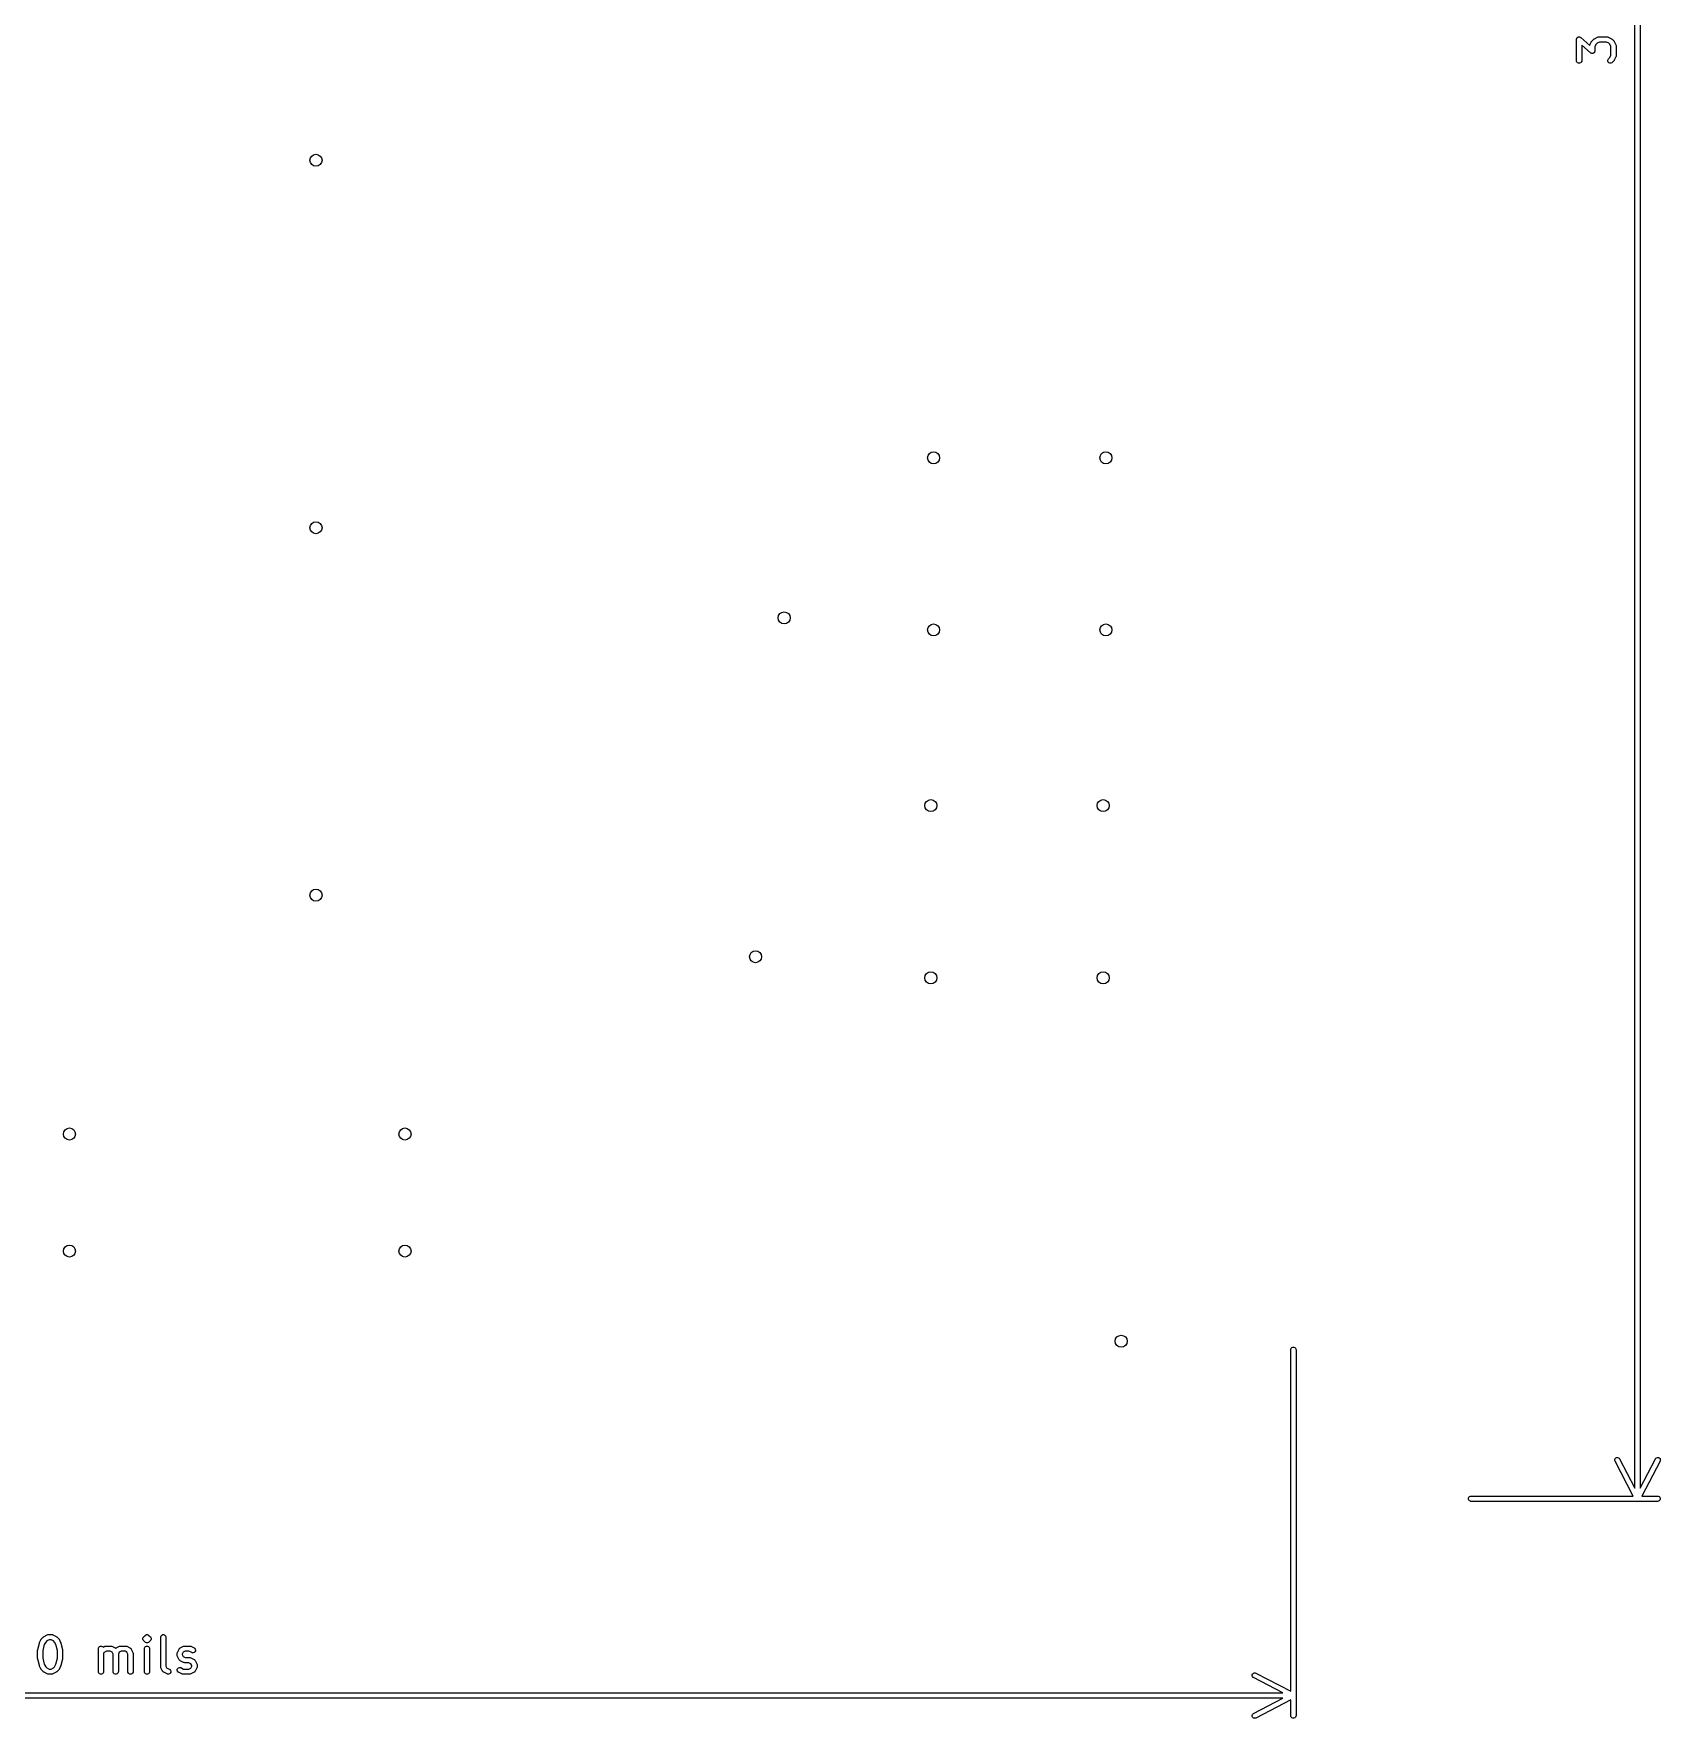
# Model space of a CAD drawing. Extents: x -0.32 to 3.42, y -0.03 to 3.8.
# Drawn here: x 1.557 to 3.416, y -0.031 to 1.895 of the extents above; entities that cross this region are included whole.
import ezdxf

# ---------------------------------------------------------------- set-up
doc = ezdxf.new("R2010")
doc.units = 0
doc.header["$MEASUREMENT"] = 0
doc.layers.add('BLACK', color=7, linetype='CONTINUOUS')

msp = doc.modelspace()

# ---------------------------------------------------------------- linework, layer by layer
at = {"layer": 'BLACK', "linetype": 'CONTINUOUS'}
for p, q in [((3.387, 0.2321), (3.387, 3.7879)), ((3.393, 3.7879), (3.393, 0.2321)), ((3.3203, 1.8885), (3.3204, 1.8886)), ((3.3203, 1.8884), (3.3203, 1.8885)), ((3.3203, 1.8881), (3.3203, 1.8884)), ((3.3203, 1.8638), (3.3203, 1.8881)), ((3.3204, 1.8887), (3.3205, 1.8892)), ((3.3204, 1.8886), (3.3204, 1.8887)), ((3.3205, 1.8892), (3.3207, 1.8896)), ((3.3207, 1.8896), (3.3208, 1.8897)), ((3.3208, 1.8898), (3.3211, 1.8901)), ((3.3208, 1.8897), (3.3208, 1.8898)), ((3.3211, 1.8901), (3.3215, 1.8905)), ((3.3215, 1.8905), (3.3216, 1.8906)), ((3.3215, 1.8905), (3.3215, 1.8905)), ((3.3216, 1.8906), (3.3221, 1.8908)), ((3.3221, 1.8908), (3.3225, 1.891)), ((3.3225, 1.891), (3.3226, 1.891)), ((3.3226, 1.891), (3.3227, 1.891)), ((3.3227, 1.891), (3.3232, 1.891)), ((3.3232, 1.891), (3.3236, 1.8911)), ((3.3236, 1.8911), (3.3237, 1.891)), ((3.3237, 1.891), (3.3238, 1.891)), ((3.3238, 1.891), (3.3243, 1.8909)), ((3.3243, 1.8909), (3.3247, 1.8907)), ((3.3247, 1.8907), (3.3248, 1.8906)), ((3.3248, 1.8906), (3.3249, 1.8906)), ((3.3249, 1.8906), (3.325, 1.8905)), ((3.325, 1.8905), (3.3252, 1.8904)), ((3.3252, 1.8904), (3.3354, 1.8814)), ((3.338, 1.8865), (3.3399, 1.8884)), ((3.3399, 1.8884), (3.3401, 1.8885)), ((3.3401, 1.8885), (3.3402, 1.8886)), ((3.3402, 1.8886), (3.3403, 1.8887)), ((3.3403, 1.8887), (3.3404, 1.8887)), ((3.3404, 1.8888), (3.3407, 1.8889)), ((3.3404, 1.8887), (3.3404, 1.8888)), ((3.3407, 1.8889), (3.3444, 1.8908)), ((3.3444, 1.8908), (3.345, 1.891)), ((3.345, 1.891), (3.3451, 1.891)), ((3.3451, 1.891), (3.3452, 1.891)), ((3.3452, 1.891), (3.3458, 1.8911)), ((3.3458, 1.8911), (3.3551, 1.8911)), ((3.3551, 1.8911), (3.3557, 1.891)), ((3.3557, 1.891), (3.3558, 1.891)), ((3.3558, 1.891), (3.3559, 1.891)), ((3.3559, 1.891), (3.3565, 1.8908)), ((3.3565, 1.8908), (3.3602, 1.8889)), ((3.3602, 1.8889), (3.3604, 1.8888)), ((3.3604, 1.8888), (3.3605, 1.8887)), ((3.3605, 1.8887), (3.3606, 1.8887)), ((3.3606, 1.8887), (3.3607, 1.8886)), ((3.3607, 1.8886), (3.3607, 1.8885)), ((3.3607, 1.8885), (3.361, 1.8884)), ((3.361, 1.8884), (3.3628, 1.8865)), ((3.3363, 1.8728), (3.3262, 1.8816)), ((3.3262, 1.8816), (3.3262, 1.8638)), ((3.3354, 1.8814), (3.3356, 1.882)), ((3.3356, 1.882), (3.3375, 1.8857)), ((3.3366, 1.8726), (3.3363, 1.8728)), ((3.3367, 1.8725), (3.3366, 1.8726)), ((3.3366, 1.8726), (3.3366, 1.8726)), ((3.3368, 1.8725), (3.3367, 1.8725)), ((3.3372, 1.8723), (3.3368, 1.8725)), ((3.3377, 1.8721), (3.3372, 1.8723)), ((3.3375, 1.8857), (3.3376, 1.886)), ((3.3376, 1.886), (3.3377, 1.886)), ((3.3377, 1.8861), (3.3378, 1.8862)), ((3.3377, 1.886), (3.3377, 1.8861)), ((3.3378, 1.8721), (3.3377, 1.8721)), ((3.3378, 1.8862), (3.3379, 1.8863)), ((3.3379, 1.8721), (3.3378, 1.8721)), ((3.3379, 1.8863), (3.338, 1.8865)), ((3.3384, 1.8721), (3.3379, 1.8721)), ((3.3388, 1.8721), (3.3384, 1.8721)), ((3.3389, 1.8722), (3.3388, 1.8721)), ((3.339, 1.8722), (3.3389, 1.8722)), ((3.3395, 1.8724), (3.339, 1.8722)), ((3.3399, 1.8726), (3.3395, 1.8724)), ((3.34, 1.8726), (3.3399, 1.8726)), ((3.3401, 1.8727), (3.34, 1.8726)), ((3.3404, 1.873), (3.3401, 1.8727)), ((3.3407, 1.8734), (3.3404, 1.873)), ((3.3408, 1.8735), (3.3407, 1.8734)), ((3.341, 1.874), (3.3408, 1.8735)), ((3.3408, 1.8735), (3.3408, 1.8735)), ((3.3412, 1.8744), (3.341, 1.874)), ((3.3426, 1.8826), (3.3412, 1.8799)), ((3.3412, 1.8799), (3.3412, 1.875)), ((3.3412, 1.875), (3.3412, 1.8747)), ((3.3412, 1.8747), (3.3412, 1.8746)), ((3.3412, 1.8746), (3.3412, 1.8746)), ((3.3412, 1.8746), (3.3412, 1.8744)), ((3.3438, 1.8838), (3.3426, 1.8826)), ((3.3465, 1.8852), (3.3438, 1.8838)), ((3.3544, 1.8852), (3.3465, 1.8852)), ((3.3571, 1.8838), (3.3544, 1.8852)), ((3.3583, 1.8826), (3.3571, 1.8838)), ((3.3597, 1.8799), (3.3583, 1.8826)), ((3.3583, 1.8674), (3.3597, 1.8701)), ((3.3597, 1.8701), (3.3597, 1.8799)), ((3.3628, 1.8865), (3.363, 1.8863)), ((3.363, 1.8863), (3.3631, 1.8862)), ((3.3631, 1.8862), (3.3631, 1.8861)), ((3.3631, 1.8861), (3.3632, 1.886)), ((3.3632, 1.886), (3.3632, 1.886)), ((3.3632, 1.886), (3.3634, 1.8857)), ((3.3634, 1.8857), (3.3653, 1.882)), ((3.3653, 1.8681), (3.3634, 1.8643)), ((3.3653, 1.882), (3.3655, 1.8814)), ((3.3655, 1.8686), (3.3653, 1.8681)), ((3.3655, 1.8814), (3.3655, 1.8813)), ((3.3655, 1.8813), (3.3655, 1.8812)), ((3.3655, 1.8812), (3.3656, 1.8806)), ((3.3656, 1.8694), (3.3655, 1.8688)), ((3.3655, 1.8688), (3.3655, 1.8687)), ((3.3655, 1.8687), (3.3655, 1.8686)), ((3.3656, 1.8806), (3.3656, 1.8694)), ((3.3204, 1.8632), (3.3203, 1.8638)), ((3.3208, 1.8621), (3.3204, 1.8632)), ((3.3216, 1.8613), (3.3208, 1.8621)), ((3.3227, 1.8609), (3.3216, 1.8613)), ((3.3238, 1.8609), (3.3227, 1.8609)), ((3.3249, 1.8613), (3.3238, 1.8609)), ((3.3257, 1.8621), (3.3249, 1.8613)), ((3.3262, 1.8632), (3.3257, 1.8621)), ((3.3262, 1.8638), (3.3262, 1.8632)), ((3.356, 1.8643), (3.3564, 1.8654)), ((3.356, 1.8632), (3.356, 1.8643)), ((3.3564, 1.8621), (3.356, 1.8632)), ((3.3564, 1.8654), (3.3568, 1.8659)), ((3.3572, 1.8613), (3.3564, 1.8621)), ((3.3568, 1.8659), (3.3583, 1.8674)), ((3.3583, 1.8609), (3.3572, 1.8613)), ((3.3595, 1.8609), (3.3583, 1.8609)), ((3.3605, 1.8613), (3.3595, 1.8609)), ((3.361, 1.8617), (3.3605, 1.8613)), ((3.3628, 1.8636), (3.361, 1.8617)), ((3.363, 1.8638), (3.3628, 1.8636)), ((3.3631, 1.8638), (3.363, 1.8638)), ((3.3632, 1.864), (3.3631, 1.8639)), ((3.3631, 1.8639), (3.3631, 1.8638)), ((3.3634, 1.8643), (3.3632, 1.8641)), ((3.3632, 1.8641), (3.3632, 1.864)), ((2.9939, 0.3903), (2.994, 0.3909)), ((2.9939, -0.0001), (2.9939, 0.3903)), ((2.994, 0.3909), (2.9944, 0.392)), ((2.9944, 0.392), (2.9952, 0.3928)), ((2.9952, 0.3928), (2.9963, 0.3932)), ((2.9963, 0.3932), (2.9974, 0.3932)), ((2.9974, 0.3932), (2.9985, 0.3928)), ((2.9985, 0.3928), (2.9993, 0.392)), ((2.9993, 0.392), (2.9997, 0.3909)), ((2.9997, 0.3909), (2.9998, 0.3903)), ((2.9998, 0.3903), (2.9998, -0.0281)), ((3.364, 0.2647), (3.3643, 0.2658)), ((3.3641, 0.2635), (3.364, 0.2647)), ((3.3643, 0.263), (3.3641, 0.2635)), ((3.3643, 0.2658), (3.3651, 0.2667)), ((3.3851, 0.223), (3.3643, 0.263)), ((3.3651, 0.2667), (3.3661, 0.2672)), ((3.3661, 0.2672), (3.3672, 0.2673)), ((3.3672, 0.2673), (3.3683, 0.2669)), ((3.3683, 0.2669), (3.3692, 0.2662)), ((3.3692, 0.2662), (3.3695, 0.2657)), ((3.3695, 0.2657), (3.387, 0.2321)), ((3.393, 0.2321), (3.4105, 0.2657)), ((3.4157, 0.263), (3.3949, 0.223)), ((3.4105, 0.2657), (3.4108, 0.2662)), ((3.4108, 0.2662), (3.4117, 0.2669)), ((3.4117, 0.2669), (3.4128, 0.2673)), ((3.4128, 0.2673), (3.4139, 0.2672)), ((3.4139, 0.2672), (3.4149, 0.2667)), ((3.4149, 0.2667), (3.4157, 0.2658)), ((3.4157, 0.2658), (3.416, 0.2647)), ((3.4159, 0.2635), (3.4157, 0.263)), ((3.416, 0.2647), (3.4159, 0.2635)), ((3.1968, 0.2206), (3.1972, 0.2216)), ((3.1968, 0.2194), (3.1968, 0.2206)), ((3.1972, 0.2184), (3.1968, 0.2194)), ((3.1972, 0.2216), (3.198, 0.2225)), ((3.198, 0.2175), (3.1972, 0.2184)), ((3.198, 0.2225), (3.1991, 0.2229)), ((3.1991, 0.2171), (3.198, 0.2175)), ((3.1991, 0.2229), (3.1997, 0.223)), ((3.1997, 0.217), (3.1991, 0.2171)), ((3.1997, 0.223), (3.3851, 0.223)), ((3.4131, 0.217), (3.1997, 0.217)), ((3.3949, 0.223), (3.4131, 0.223)), ((3.4131, 0.223), (3.4137, 0.2229)), ((3.4137, 0.2171), (3.4131, 0.217)), ((3.4137, 0.2229), (3.4147, 0.2225)), ((3.4147, 0.2175), (3.4137, 0.2171)), ((3.4147, 0.2225), (3.4155, 0.2216)), ((3.4155, 0.2184), (3.4147, 0.2175)), ((3.4155, 0.2216), (3.416, 0.2206)), ((3.416, 0.2194), (3.4155, 0.2184)), ((3.416, 0.2206), (3.416, 0.2194)), ((1.5642, 0.0556), (1.5661, 0.0593)), ((1.5661, 0.0593), (1.5662, 0.0596)), ((1.5662, 0.0596), (1.5663, 0.0596)), ((1.5663, 0.0597), (1.5664, 0.0598)), ((1.5663, 0.0596), (1.5663, 0.0597)), ((1.5664, 0.0598), (1.5665, 0.0599)), ((1.5665, 0.0599), (1.5666, 0.0601)), ((1.5666, 0.0601), (1.5685, 0.062)), ((1.5685, 0.062), (1.5687, 0.0621)), ((1.5687, 0.0621), (1.5688, 0.0622)), ((1.5688, 0.0622), (1.5689, 0.0623)), ((1.5689, 0.0623), (1.569, 0.0623)), ((1.569, 0.0623), (1.5693, 0.0625)), ((1.569, 0.0623), (1.569, 0.0623)), ((1.5693, 0.0625), (1.573, 0.0644)), ((1.5751, 0.0588), (1.5724, 0.0574)), ((1.573, 0.0644), (1.5736, 0.0646)), ((1.5736, 0.0646), (1.5737, 0.0646)), ((1.5737, 0.0646), (1.5738, 0.0646)), ((1.5738, 0.0646), (1.5744, 0.0647)), ((1.5744, 0.0647), (1.5781, 0.0647)), ((1.5774, 0.0588), (1.5751, 0.0588)), ((1.5801, 0.0574), (1.5774, 0.0588)), ((1.5781, 0.0647), (1.5787, 0.0646)), ((1.5787, 0.0646), (1.5788, 0.0646)), ((1.5788, 0.0646), (1.5789, 0.0646)), ((1.5789, 0.0646), (1.5794, 0.0644)), ((1.5794, 0.0644), (1.5832, 0.0625)), ((1.5832, 0.0625), (1.5834, 0.0623)), ((1.5834, 0.0623), (1.5835, 0.0623)), ((1.5835, 0.0623), (1.5836, 0.0623)), ((1.5836, 0.0623), (1.5837, 0.0622)), ((1.5837, 0.0622), (1.5837, 0.0621)), ((1.5837, 0.0621), (1.5839, 0.062)), ((1.5839, 0.062), (1.5858, 0.0601)), ((1.5858, 0.0601), (1.586, 0.0599)), ((1.586, 0.0599), (1.5861, 0.0598)), ((1.5861, 0.0598), (1.5861, 0.0597)), ((1.5861, 0.0597), (1.5862, 0.0596)), ((1.5862, 0.0596), (1.5862, 0.0596)), ((1.5862, 0.0596), (1.5864, 0.0593)), ((1.5864, 0.0593), (1.5882, 0.0556)), ((1.6821, 0.0604), (1.6825, 0.0615)), ((1.6821, 0.0593), (1.6821, 0.0604)), ((1.6825, 0.0582), (1.6821, 0.0593)), ((1.6825, 0.0615), (1.6829, 0.062)), ((1.6829, 0.0578), (1.6825, 0.0582)), ((1.6829, 0.062), (1.6848, 0.0638)), ((1.6848, 0.0559), (1.6829, 0.0578)), ((1.6848, 0.0638), (1.6852, 0.0642)), ((1.6852, 0.0642), (1.6863, 0.0646)), ((1.6863, 0.0646), (1.6874, 0.0646)), ((1.6874, 0.0646), (1.6874, 0.0646)), ((1.6874, 0.0646), (1.6885, 0.0642)), ((1.6885, 0.0642), (1.6889, 0.0638)), ((1.6889, 0.0638), (1.6908, 0.062)), ((1.6908, 0.0578), (1.6889, 0.0559)), ((1.6908, 0.062), (1.6912, 0.0615)), ((1.6912, 0.0582), (1.6908, 0.0578)), ((1.6912, 0.0615), (1.6913, 0.0612)), ((1.6916, 0.0593), (1.6912, 0.0582)), ((1.6913, 0.0612), (1.6916, 0.0604)), ((1.6916, 0.0604), (1.6916, 0.0593)), ((1.7026, 0.0617), (1.7027, 0.0623)), ((1.7026, 0.028), (1.7026, 0.0617)), ((1.7027, 0.0623), (1.7031, 0.0634)), ((1.7031, 0.0634), (1.7039, 0.0642)), ((1.7039, 0.0642), (1.705, 0.0646)), ((1.705, 0.0646), (1.7062, 0.0646)), ((1.7062, 0.0646), (1.7072, 0.0642)), ((1.7072, 0.0642), (1.708, 0.0634)), ((1.708, 0.0634), (1.7085, 0.0623)), ((1.7085, 0.0623), (1.7085, 0.0617)), ((1.7085, 0.0617), (1.7085, 0.0287)), ((1.562, 0.0469), (1.5621, 0.0471)), ((1.562, 0.0468), (1.562, 0.0469)), ((1.562, 0.0467), (1.562, 0.0468)), ((1.562, 0.0374), (1.562, 0.0467)), ((1.5621, 0.0475), (1.564, 0.055)), ((1.5621, 0.0474), (1.5621, 0.0475)), ((1.5621, 0.0473), (1.5621, 0.0474)), ((1.5621, 0.0471), (1.5621, 0.0473)), ((1.564, 0.055), (1.5641, 0.0553)), ((1.564, 0.055), (1.564, 0.055)), ((1.564, 0.055), (1.564, 0.055)), ((1.5641, 0.0553), (1.5642, 0.0555)), ((1.5642, 0.0555), (1.5642, 0.0556)), ((1.5642, 0.0555), (1.5642, 0.0555)), ((1.5696, 0.0532), (1.5679, 0.0464)), ((1.5679, 0.0464), (1.5679, 0.0377)), ((1.5712, 0.0562), (1.5696, 0.0532)), ((1.5724, 0.0574), (1.5712, 0.0562)), ((1.5813, 0.0562), (1.5801, 0.0574)), ((1.5828, 0.0532), (1.5813, 0.0562)), ((1.5845, 0.0464), (1.5828, 0.0532)), ((1.5845, 0.0377), (1.5845, 0.0464)), ((1.5882, 0.0556), (1.5883, 0.0555)), ((1.5883, 0.0555), (1.5883, 0.0555)), ((1.5883, 0.0555), (1.5884, 0.0553)), ((1.5884, 0.0553), (1.5884, 0.055)), ((1.5884, 0.055), (1.5885, 0.055)), ((1.5885, 0.055), (1.5885, 0.055)), ((1.5885, 0.055), (1.5903, 0.0475)), ((1.5903, 0.0475), (1.5904, 0.0474)), ((1.5904, 0.0474), (1.5904, 0.0473)), ((1.5904, 0.0473), (1.5904, 0.0471)), ((1.5904, 0.0471), (1.5904, 0.0469)), ((1.5904, 0.0469), (1.5904, 0.0468)), ((1.5904, 0.0468), (1.5904, 0.0467)), ((1.5904, 0.0467), (1.5904, 0.0374)), ((1.6314, 0.0492), (1.6319, 0.0503)), ((1.6314, 0.0486), (1.6314, 0.0492)), ((1.6314, 0.0224), (1.6314, 0.0486)), ((1.6319, 0.0503), (1.6327, 0.0511)), ((1.6327, 0.0511), (1.6338, 0.0515)), ((1.6338, 0.0515), (1.6349, 0.0515)), ((1.6349, 0.0515), (1.636, 0.0511)), ((1.636, 0.0511), (1.6367, 0.0503)), ((1.6367, 0.0503), (1.6386, 0.0513)), ((1.638, 0.0443), (1.6373, 0.0436)), ((1.6373, 0.0436), (1.6373, 0.0224)), ((1.6407, 0.0457), (1.638, 0.0443)), ((1.6386, 0.0513), (1.6392, 0.0515)), ((1.6392, 0.0515), (1.6393, 0.0515)), ((1.6393, 0.0515), (1.6394, 0.0515)), ((1.6394, 0.0515), (1.64, 0.0516)), ((1.64, 0.0516), (1.6456, 0.0516)), ((1.6449, 0.0457), (1.6407, 0.0457)), ((1.6471, 0.0445), (1.6449, 0.0457)), ((1.6456, 0.0516), (1.6462, 0.0515)), ((1.6462, 0.0515), (1.6463, 0.0515)), ((1.6463, 0.0515), (1.6464, 0.0515)), ((1.6464, 0.0515), (1.6469, 0.0513)), ((1.6469, 0.0513), (1.6507, 0.0494)), ((1.6483, 0.0423), (1.6471, 0.0445)), ((1.6483, 0.0224), (1.6483, 0.0423)), ((1.6507, 0.0494), (1.6508, 0.0493)), ((1.6508, 0.0493), (1.6508, 0.0493)), ((1.6508, 0.0493), (1.6509, 0.0493)), ((1.6509, 0.0493), (1.6512, 0.0491)), ((1.6512, 0.0491), (1.6512, 0.049)), ((1.6512, 0.049), (1.6513, 0.0491)), ((1.6513, 0.0491), (1.6516, 0.0493)), ((1.6516, 0.0493), (1.6516, 0.0493)), ((1.6516, 0.0493), (1.6517, 0.0493)), ((1.6517, 0.0493), (1.6518, 0.0494)), ((1.6518, 0.0494), (1.6555, 0.0513)), ((1.6553, 0.0445), (1.6542, 0.0423)), ((1.6542, 0.0423), (1.6542, 0.0224)), ((1.6575, 0.0457), (1.6553, 0.0445)), ((1.6555, 0.0513), (1.6561, 0.0515)), ((1.6561, 0.0515), (1.6562, 0.0515)), ((1.6562, 0.0515), (1.6563, 0.0515)), ((1.6563, 0.0515), (1.6568, 0.0516)), ((1.6568, 0.0516), (1.6625, 0.0516)), ((1.6618, 0.0457), (1.6575, 0.0457)), ((1.664, 0.0445), (1.6618, 0.0457)), ((1.6625, 0.0516), (1.663, 0.0515)), ((1.663, 0.0515), (1.6631, 0.0515)), ((1.6631, 0.0515), (1.6632, 0.0515)), ((1.6632, 0.0515), (1.6638, 0.0513)), ((1.6638, 0.0513), (1.6675, 0.0494)), ((1.6651, 0.0423), (1.664, 0.0445)), ((1.6651, 0.0224), (1.6651, 0.0423)), ((1.6675, 0.0494), (1.6676, 0.0493)), ((1.6676, 0.0493), (1.6677, 0.0493)), ((1.6677, 0.0493), (1.6677, 0.0493)), ((1.6677, 0.0493), (1.668, 0.0491)), ((1.668, 0.0491), (1.6683, 0.0488)), ((1.6683, 0.0488), (1.6685, 0.0486)), ((1.6685, 0.0486), (1.6687, 0.0483)), ((1.6687, 0.0483), (1.6688, 0.0482)), ((1.6688, 0.0482), (1.6688, 0.0482)), ((1.6688, 0.0482), (1.6689, 0.0481)), ((1.6689, 0.0481), (1.6707, 0.0443)), ((1.6707, 0.0443), (1.6709, 0.0438)), ((1.6709, 0.0438), (1.6709, 0.0437)), ((1.6709, 0.0437), (1.671, 0.0436)), ((1.671, 0.0436), (1.671, 0.043)), ((1.671, 0.043), (1.671, 0.0224)), ((1.6839, 0.0492), (1.6844, 0.0503)), ((1.6839, 0.0486), (1.6839, 0.0492)), ((1.6839, 0.0224), (1.6839, 0.0486)), ((1.6844, 0.0503), (1.6852, 0.0511)), ((1.6852, 0.0555), (1.6848, 0.0559)), ((1.6863, 0.0551), (1.6852, 0.0555)), ((1.6852, 0.0511), (1.6863, 0.0515)), ((1.6874, 0.0551), (1.6863, 0.0551)), ((1.6863, 0.0551), (1.6863, 0.0551)), ((1.6863, 0.0515), (1.6874, 0.0515)), ((1.6885, 0.0555), (1.6874, 0.0551)), ((1.6874, 0.0551), (1.6874, 0.0551)), ((1.6874, 0.0515), (1.6885, 0.0511)), ((1.6889, 0.0559), (1.6885, 0.0555)), ((1.6885, 0.0511), (1.6893, 0.0503)), ((1.6893, 0.0503), (1.6897, 0.0492)), ((1.6897, 0.0492), (1.6898, 0.0486)), ((1.6898, 0.0486), (1.6898, 0.0224)), ((1.7214, 0.0436), (1.7215, 0.0437)), ((1.7214, 0.043), (1.7214, 0.0436)), ((1.7214, 0.0411), (1.7214, 0.043)), ((1.7214, 0.0405), (1.7214, 0.0411)), ((1.7215, 0.0404), (1.7214, 0.0405)), ((1.7215, 0.0438), (1.7217, 0.0443)), ((1.7215, 0.0437), (1.7215, 0.0438)), ((1.7215, 0.0403), (1.7215, 0.0404)), ((1.7217, 0.0398), (1.7215, 0.0403)), ((1.7217, 0.0443), (1.7236, 0.0481)), ((1.7236, 0.036), (1.7217, 0.0398)), ((1.7236, 0.0482), (1.7237, 0.0483)), ((1.7236, 0.0481), (1.7236, 0.0482)), ((1.7236, 0.0482), (1.7236, 0.0482)), ((1.7237, 0.0483), (1.7239, 0.0486)), ((1.7239, 0.0486), (1.7242, 0.0488)), ((1.7242, 0.0488), (1.7244, 0.0491)), ((1.7244, 0.0491), (1.7247, 0.0493)), ((1.7247, 0.0493), (1.7247, 0.0493)), ((1.7247, 0.0493), (1.7248, 0.0493)), ((1.7248, 0.0493), (1.7249, 0.0494)), ((1.7249, 0.0494), (1.7286, 0.0513)), ((1.7284, 0.0445), (1.7273, 0.0423)), ((1.7273, 0.0423), (1.7273, 0.0418)), ((1.7273, 0.0418), (1.7284, 0.0396)), ((1.7307, 0.0457), (1.7284, 0.0445)), ((1.7284, 0.0396), (1.7307, 0.0384)), ((1.7286, 0.0513), (1.7292, 0.0515)), ((1.7292, 0.0515), (1.7293, 0.0515)), ((1.7293, 0.0515), (1.7294, 0.0515)), ((1.7294, 0.0515), (1.73, 0.0516)), ((1.73, 0.0516), (1.7356, 0.0516)), ((1.7349, 0.0457), (1.7307, 0.0457)), ((1.738, 0.0441), (1.7349, 0.0457)), ((1.7356, 0.0516), (1.7362, 0.0515)), ((1.7362, 0.0515), (1.7363, 0.0515)), ((1.7363, 0.0515), (1.7364, 0.0515)), ((1.7364, 0.0515), (1.7369, 0.0513)), ((1.7369, 0.0513), (1.7407, 0.0494)), ((1.7386, 0.0439), (1.738, 0.0441)), ((1.7397, 0.0438), (1.7386, 0.0439)), ((1.7408, 0.0442), (1.7397, 0.0438)), ((1.7407, 0.0494), (1.7411, 0.0491)), ((1.7417, 0.0449), (1.7408, 0.0442)), ((1.7411, 0.0491), (1.7419, 0.0482)), ((1.7422, 0.046), (1.7417, 0.0449)), ((1.7419, 0.0482), (1.7423, 0.0471)), ((1.7423, 0.0471), (1.7422, 0.046)), ((1.562, 0.0373), (1.562, 0.0374)), ((1.562, 0.0372), (1.562, 0.0373)), ((1.5621, 0.037), (1.562, 0.0372)), ((1.5621, 0.0368), (1.5621, 0.037)), ((1.5621, 0.0367), (1.5621, 0.0368)), ((1.5621, 0.0368), (1.5621, 0.0368)), ((1.564, 0.0292), (1.5621, 0.0367)), ((1.564, 0.0291), (1.564, 0.0292)), ((1.5641, 0.0288), (1.564, 0.0291)), ((1.564, 0.0291), (1.564, 0.0291)), ((1.5642, 0.0286), (1.5641, 0.0288)), ((1.5642, 0.0285), (1.5642, 0.0286)), ((1.5642, 0.0286), (1.5642, 0.0286)), ((1.5661, 0.0248), (1.5642, 0.0285)), ((1.5662, 0.0246), (1.5661, 0.0248)), ((1.5663, 0.0245), (1.5662, 0.0246)), ((1.5663, 0.0244), (1.5663, 0.0245)), ((1.5664, 0.0243), (1.5663, 0.0244)), ((1.5665, 0.0243), (1.5664, 0.0243)), ((1.5666, 0.024), (1.5665, 0.0243)), ((1.5685, 0.0222), (1.5666, 0.024)), ((1.5679, 0.0377), (1.5696, 0.0309)), ((1.5687, 0.022), (1.5685, 0.0222)), ((1.5688, 0.0219), (1.5687, 0.022)), ((1.5689, 0.0219), (1.5688, 0.0219)), ((1.569, 0.0218), (1.5689, 0.0219)), ((1.5693, 0.0216), (1.569, 0.0218)), ((1.569, 0.0218), (1.569, 0.0218)), ((1.573, 0.0197), (1.5693, 0.0216)), ((1.5696, 0.0309), (1.5712, 0.0279)), ((1.5712, 0.0279), (1.5724, 0.0267)), ((1.5724, 0.0267), (1.5751, 0.0253)), ((1.5736, 0.0195), (1.573, 0.0197)), ((1.5737, 0.0195), (1.5736, 0.0195)), ((1.5738, 0.0195), (1.5737, 0.0195)), ((1.5744, 0.0194), (1.5738, 0.0195)), ((1.5781, 0.0194), (1.5744, 0.0194)), ((1.5751, 0.0253), (1.5774, 0.0253)), ((1.5774, 0.0253), (1.5801, 0.0267)), ((1.5787, 0.0195), (1.5781, 0.0194)), ((1.5788, 0.0195), (1.5787, 0.0195)), ((1.5789, 0.0195), (1.5788, 0.0195)), ((1.5794, 0.0197), (1.5789, 0.0195)), ((1.5832, 0.0216), (1.5794, 0.0197)), ((1.5801, 0.0267), (1.5813, 0.0279)), ((1.5813, 0.0279), (1.5828, 0.0309)), ((1.5828, 0.0309), (1.5845, 0.0377)), ((1.5834, 0.0218), (1.5832, 0.0216)), ((1.5835, 0.0218), (1.5834, 0.0218)), ((1.5836, 0.0219), (1.5835, 0.0218)), ((1.5837, 0.0219), (1.5836, 0.0219)), ((1.5839, 0.0222), (1.5837, 0.022)), ((1.5837, 0.022), (1.5837, 0.0219)), ((1.5858, 0.024), (1.5839, 0.0222)), ((1.586, 0.0243), (1.5858, 0.024)), ((1.5861, 0.0243), (1.586, 0.0243)), ((1.5862, 0.0245), (1.5861, 0.0244)), ((1.5861, 0.0244), (1.5861, 0.0243)), ((1.5864, 0.0248), (1.5862, 0.0246)), ((1.5862, 0.0246), (1.5862, 0.0245)), ((1.5882, 0.0285), (1.5864, 0.0248)), ((1.5883, 0.0286), (1.5882, 0.0285)), ((1.5884, 0.0288), (1.5883, 0.0286)), ((1.5883, 0.0286), (1.5883, 0.0286)), ((1.5885, 0.0291), (1.5884, 0.0291)), ((1.5884, 0.0291), (1.5884, 0.0288)), ((1.5903, 0.0367), (1.5885, 0.0292)), ((1.5885, 0.0292), (1.5885, 0.0291)), ((1.5904, 0.0368), (1.5903, 0.0367)), ((1.5904, 0.0374), (1.5904, 0.0373)), ((1.5904, 0.0373), (1.5904, 0.0372)), ((1.5904, 0.0372), (1.5904, 0.037)), ((1.5904, 0.037), (1.5904, 0.0368)), ((1.5904, 0.0368), (1.5904, 0.0368)), ((1.6314, 0.0218), (1.6314, 0.0224)), ((1.6319, 0.0207), (1.6314, 0.0218)), ((1.6327, 0.0199), (1.6319, 0.0207)), ((1.6338, 0.0195), (1.6327, 0.0199)), ((1.6349, 0.0195), (1.6338, 0.0195)), ((1.636, 0.0199), (1.6349, 0.0195)), ((1.6368, 0.0207), (1.636, 0.0199)), ((1.6372, 0.0218), (1.6368, 0.0207)), ((1.6373, 0.0224), (1.6372, 0.0218)), ((1.6483, 0.0218), (1.6483, 0.0224)), ((1.6488, 0.0207), (1.6483, 0.0218)), ((1.6496, 0.0199), (1.6488, 0.0207)), ((1.6506, 0.0195), (1.6496, 0.0199)), ((1.6518, 0.0195), (1.6506, 0.0195)), ((1.6529, 0.0199), (1.6518, 0.0195)), ((1.6537, 0.0207), (1.6529, 0.0199)), ((1.6541, 0.0218), (1.6537, 0.0207)), ((1.6542, 0.0224), (1.6541, 0.0218)), ((1.6652, 0.0218), (1.6651, 0.0224)), ((1.6656, 0.0207), (1.6652, 0.0218)), ((1.6665, 0.0199), (1.6656, 0.0207)), ((1.6675, 0.0195), (1.6665, 0.0199)), ((1.6687, 0.0195), (1.6675, 0.0195)), ((1.6697, 0.0199), (1.6687, 0.0195)), ((1.6705, 0.0207), (1.6697, 0.0199)), ((1.671, 0.0218), (1.6705, 0.0207)), ((1.671, 0.0224), (1.671, 0.0218)), ((1.6839, 0.0218), (1.6839, 0.0224)), ((1.6844, 0.0207), (1.6839, 0.0218)), ((1.6852, 0.0199), (1.6844, 0.0207)), ((1.6863, 0.0195), (1.6852, 0.0199)), ((1.6874, 0.0195), (1.6863, 0.0195)), ((1.6885, 0.0199), (1.6874, 0.0195)), ((1.6893, 0.0207), (1.6885, 0.0199)), ((1.6897, 0.0218), (1.6893, 0.0207)), ((1.6898, 0.0224), (1.6897, 0.0218)), ((1.7027, 0.0274), (1.7026, 0.028)), ((1.7027, 0.0273), (1.7027, 0.0274)), ((1.7027, 0.0272), (1.7027, 0.0273)), ((1.7029, 0.0267), (1.7027, 0.0272)), ((1.7048, 0.0229), (1.7029, 0.0267)), ((1.7049, 0.0228), (1.7048, 0.0229)), ((1.7049, 0.0227), (1.7049, 0.0228)), ((1.7049, 0.0228), (1.7049, 0.0228)), ((1.7051, 0.0224), (1.7049, 0.0227)), ((1.7054, 0.0222), (1.7051, 0.0224)), ((1.7057, 0.0219), (1.7054, 0.0222)), ((1.7059, 0.0217), (1.7057, 0.0219)), ((1.706, 0.0217), (1.7059, 0.0217)), ((1.7061, 0.0216), (1.706, 0.0217)), ((1.706, 0.0217), (1.706, 0.0217)), ((1.7099, 0.0197), (1.7061, 0.0216)), ((1.7085, 0.0287), (1.7097, 0.0264)), ((1.7097, 0.0264), (1.7125, 0.025)), ((1.7104, 0.0195), (1.7099, 0.0197)), ((1.7116, 0.0194), (1.7104, 0.0195)), ((1.7127, 0.0198), (1.7116, 0.0194)), ((1.7125, 0.025), (1.713, 0.0247)), ((1.7135, 0.0206), (1.7127, 0.0198)), ((1.713, 0.0247), (1.7138, 0.0238)), ((1.7141, 0.0216), (1.7135, 0.0206)), ((1.7138, 0.0238), (1.7141, 0.0227)), ((1.7141, 0.0227), (1.7141, 0.0216)), ((1.7214, 0.0239), (1.7215, 0.025)), ((1.7218, 0.0228), (1.7214, 0.0239)), ((1.7215, 0.025), (1.722, 0.0261)), ((1.7225, 0.0219), (1.7218, 0.0228)), ((1.722, 0.0261), (1.7229, 0.0268)), ((1.723, 0.0216), (1.7225, 0.0219)), ((1.7229, 0.0268), (1.724, 0.0272)), ((1.7268, 0.0197), (1.723, 0.0216)), ((1.7236, 0.0359), (1.7236, 0.036)), ((1.7236, 0.036), (1.7236, 0.036)), ((1.7237, 0.0358), (1.7236, 0.0359)), ((1.7239, 0.0356), (1.7237, 0.0358)), ((1.7242, 0.0353), (1.7239, 0.0356)), ((1.724, 0.0272), (1.7251, 0.0271)), ((1.7244, 0.035), (1.7242, 0.0353)), ((1.7247, 0.0349), (1.7244, 0.035)), ((1.7247, 0.0348), (1.7247, 0.0349)), ((1.7248, 0.0348), (1.7247, 0.0348)), ((1.7249, 0.0347), (1.7248, 0.0348)), ((1.7286, 0.0329), (1.7249, 0.0347)), ((1.7251, 0.0271), (1.7257, 0.0269)), ((1.7257, 0.0269), (1.7288, 0.0253)), ((1.7273, 0.0195), (1.7268, 0.0197)), ((1.7274, 0.0195), (1.7273, 0.0195)), ((1.7275, 0.0195), (1.7274, 0.0195)), ((1.7281, 0.0194), (1.7275, 0.0195)), ((1.7356, 0.0194), (1.7281, 0.0194)), ((1.7292, 0.0326), (1.7286, 0.0329)), ((1.7288, 0.0253), (1.7349, 0.0253)), ((1.7293, 0.0326), (1.7292, 0.0326)), ((1.7294, 0.0326), (1.7293, 0.0326)), ((1.73, 0.0325), (1.7294, 0.0326)), ((1.7349, 0.0325), (1.73, 0.0325)), ((1.7307, 0.0384), (1.7356, 0.0384)), ((1.7371, 0.0314), (1.7349, 0.0325)), ((1.7349, 0.0253), (1.7371, 0.0264)), ((1.7356, 0.0384), (1.7362, 0.0384)), ((1.7362, 0.0195), (1.7356, 0.0194)), ((1.7362, 0.0384), (1.7363, 0.0383)), ((1.7363, 0.0195), (1.7362, 0.0195)), ((1.7363, 0.0383), (1.7364, 0.0383)), ((1.7364, 0.0195), (1.7363, 0.0195)), ((1.7364, 0.0383), (1.7369, 0.0381)), ((1.7369, 0.0197), (1.7364, 0.0195)), ((1.7369, 0.0381), (1.7407, 0.0363)), ((1.7407, 0.0216), (1.7369, 0.0197)), ((1.7383, 0.0292), (1.7371, 0.0314)), ((1.7371, 0.0264), (1.7383, 0.0287)), ((1.7383, 0.0287), (1.7383, 0.0292)), ((1.7407, 0.0363), (1.7407, 0.0362)), ((1.7407, 0.0362), (1.7408, 0.0362)), ((1.7408, 0.0217), (1.7407, 0.0217)), ((1.7407, 0.0217), (1.7407, 0.0216)), ((1.7408, 0.0362), (1.7409, 0.0361)), ((1.7409, 0.0217), (1.7408, 0.0217)), ((1.7409, 0.0361), (1.7411, 0.036)), ((1.7411, 0.0219), (1.7409, 0.0217)), ((1.7411, 0.036), (1.7414, 0.0357)), ((1.7414, 0.0222), (1.7411, 0.0219)), ((1.7414, 0.0357), (1.7417, 0.0354)), ((1.7417, 0.0224), (1.7414, 0.0222)), ((1.7417, 0.0354), (1.7418, 0.0351)), ((1.7418, 0.0227), (1.7417, 0.0224)), ((1.7418, 0.0351), (1.7419, 0.0351)), ((1.7419, 0.0228), (1.7418, 0.0227)), ((1.7419, 0.0351), (1.7419, 0.035)), ((1.7419, 0.035), (1.742, 0.0349)), ((1.742, 0.0229), (1.7419, 0.0228)), ((1.7419, 0.0228), (1.7419, 0.0228)), ((1.742, 0.0349), (1.7438, 0.0312)), ((1.7438, 0.0267), (1.742, 0.0229)), ((1.7438, 0.0312), (1.7441, 0.0306)), ((1.7441, 0.0272), (1.7438, 0.0267)), ((1.7441, 0.0306), (1.7441, 0.0305)), ((1.7441, 0.0305), (1.7441, 0.0304)), ((1.7441, 0.0304), (1.7442, 0.0299)), ((1.7442, 0.028), (1.7441, 0.0274)), ((1.7441, 0.0274), (1.7441, 0.0273)), ((1.7441, 0.0273), (1.7441, 0.0272)), ((1.7442, 0.0299), (1.7442, 0.028)), ((2.9497, 0.0189), (2.9502, 0.0199)), ((2.9502, 0.0199), (2.9511, 0.0207)), ((2.9511, 0.0207), (2.9522, 0.021)), ((2.9522, 0.021), (2.9533, 0.0209)), ((2.9533, 0.0209), (2.9539, 0.0207)), ((2.9539, 0.0207), (2.9939, -0.0001)), ((2.9496, 0.0178), (2.9497, 0.0189)), ((2.9499, 0.0167), (2.9496, 0.0178)), ((2.9507, 0.0158), (2.9499, 0.0167)), ((2.9511, 0.0155), (2.9507, 0.0158)), ((2.9848, -0.002), (2.9511, 0.0155)), ((0.2089, -0.002), (2.9848, -0.002)), ((2.9848, -0.008), (0.2089, -0.008)), ((2.9511, -0.0255), (2.9848, -0.008)), ((2.9939, -0.0099), (2.9539, -0.0307)), ((2.9939, -0.0281), (2.9939, -0.0099)), ((2.9496, -0.0278), (2.9499, -0.0267)), ((2.9497, -0.0289), (2.9496, -0.0278)), ((2.9502, -0.0299), (2.9497, -0.0289)), ((2.9499, -0.0267), (2.9507, -0.0258)), ((2.9511, -0.0307), (2.9502, -0.0299)), ((2.9507, -0.0258), (2.9511, -0.0255)), ((2.9522, -0.031), (2.9511, -0.0307)), ((2.9533, -0.0309), (2.9522, -0.031)), ((2.9539, -0.0307), (2.9533, -0.0309)), ((2.994, -0.0287), (2.9939, -0.0281)), ((2.9944, -0.0297), (2.994, -0.0287)), ((2.9952, -0.0305), (2.9944, -0.0297)), ((2.9963, -0.031), (2.9952, -0.0305)), ((2.9974, -0.031), (2.9963, -0.031)), ((2.9985, -0.0305), (2.9974, -0.031)), ((2.9993, -0.0297), (2.9985, -0.0305)), ((2.9997, -0.0287), (2.9993, -0.0297)), ((2.9998, -0.0281), (2.9997, -0.0287))]:
    msp.add_line(p, q, dxfattribs=at)
at = {"layer": 'BLACK'}
for centre in [(1.88, 1.75), (1.88, 1.75), (2.5857, 1.4099), (2.5857, 1.4099), (2.7826, 1.4099), (2.7826, 1.4099), (1.88, 1.33), (1.88, 1.33), (2.4149, 1.2269), (2.4149, 1.2269), (2.5857, 1.2131), (2.5857, 1.2131), (2.7826, 1.2131), (2.7826, 1.2131), (2.5826, 1.0123), (2.5826, 1.0123), (2.7794, 1.0123), (2.7794, 1.0123), (1.88, 0.91), (1.88, 0.91), (2.3823, 0.8396), (2.3823, 0.8396), (2.5826, 0.8154), (2.5826, 0.8154), (2.7794, 0.8154), (2.7794, 0.8154), (1.5983, 0.6369), (1.5983, 0.6369), (1.9817, 0.6369), (1.9817, 0.6369), (1.5983, 0.5031), (1.5983, 0.5031), (1.9817, 0.5031), (1.9817, 0.5031), (2.8, 0.4), (2.8, 0.4)]:
    msp.add_circle(centre, 0.00689, dxfattribs=at)

doc.saveas('drawing.dxf')
